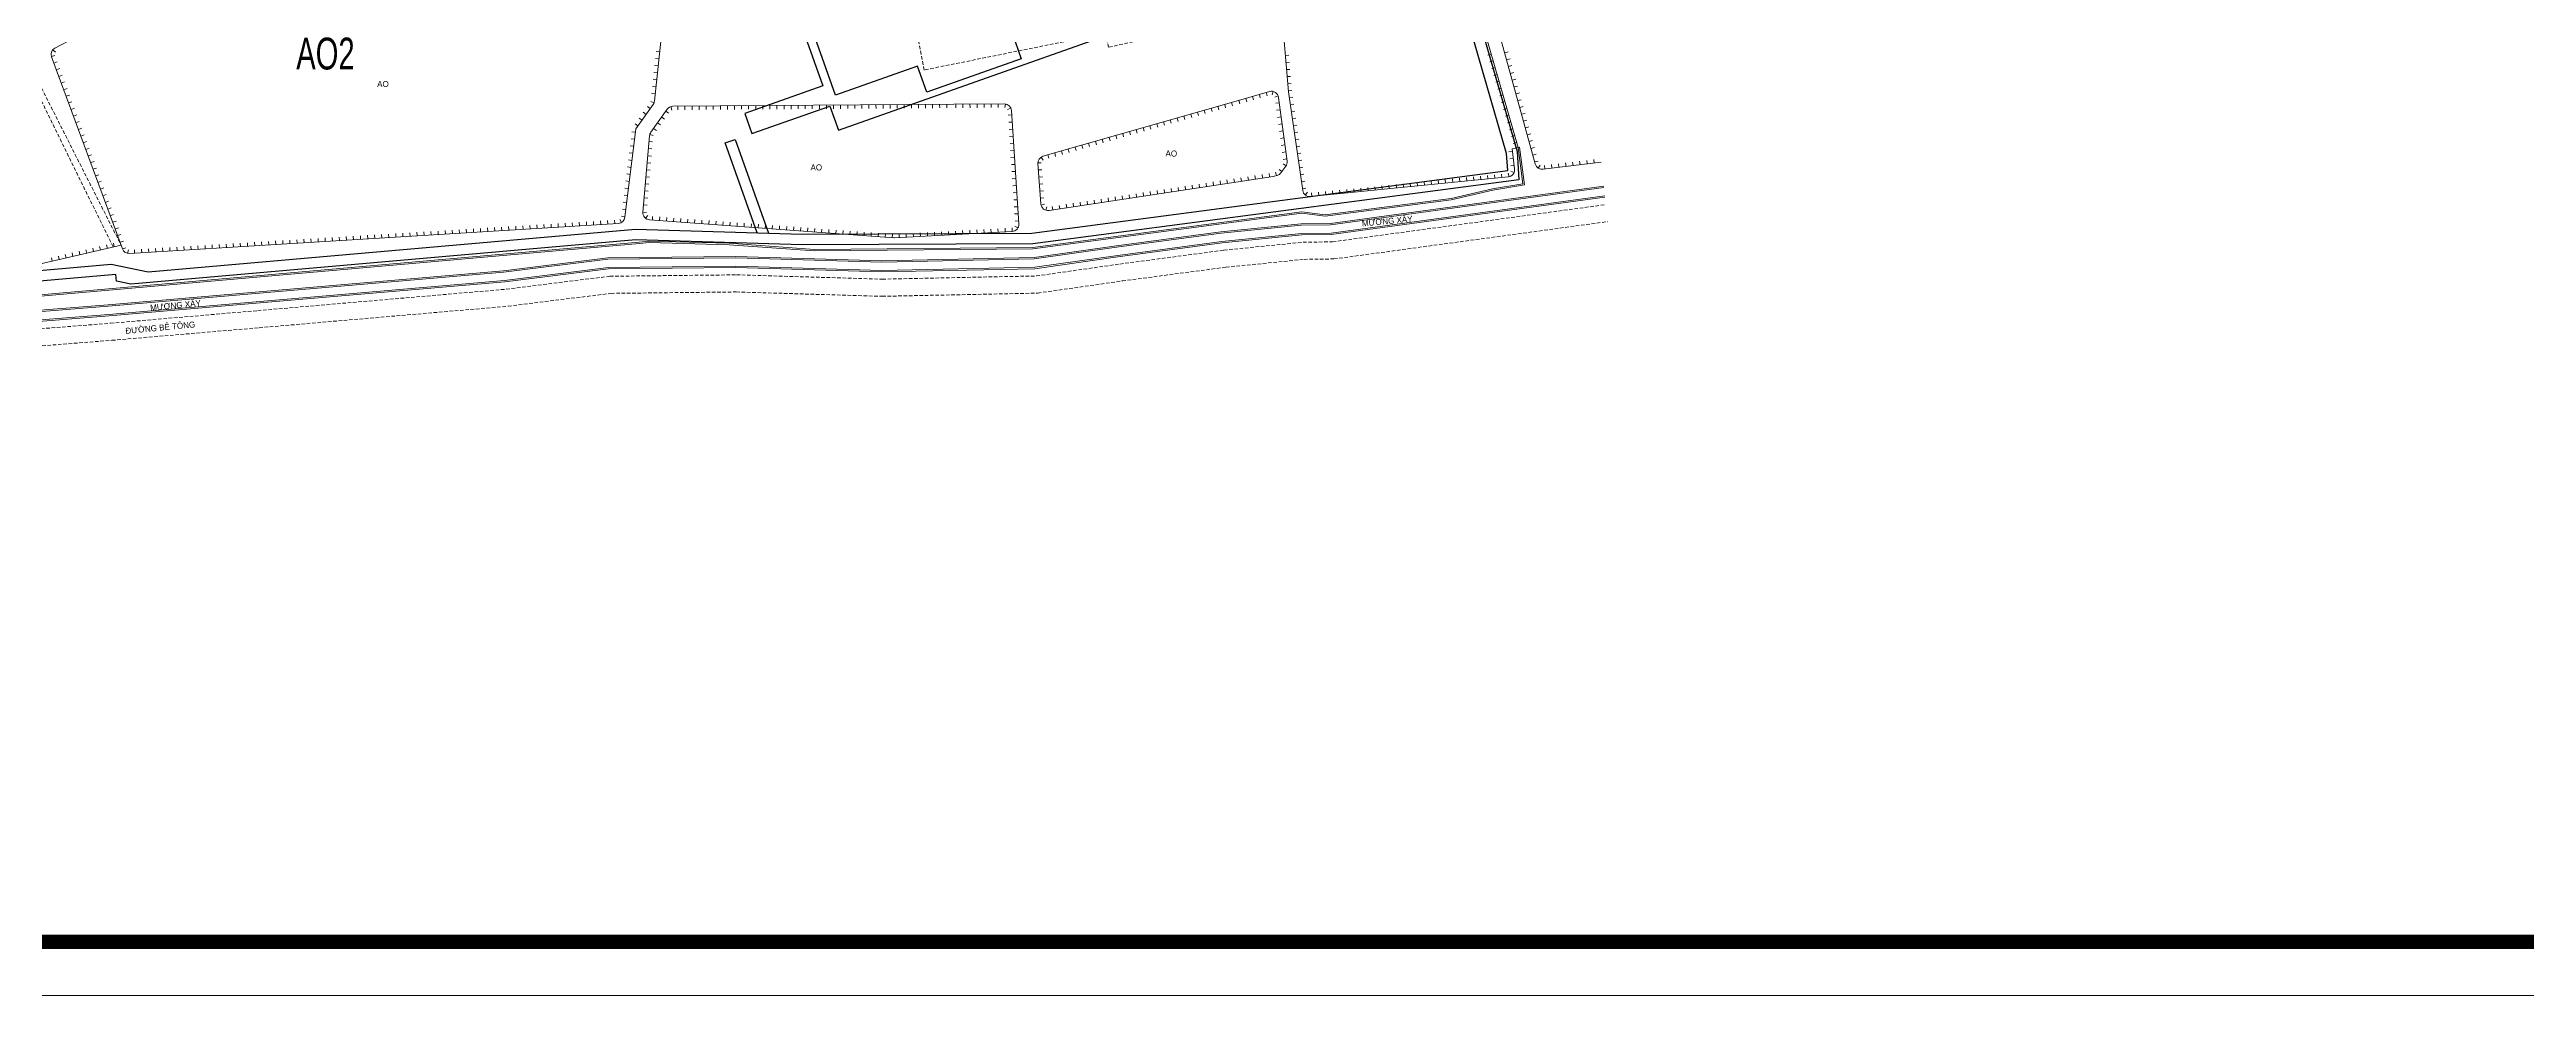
# Model space of a CAD drawing. Header units: inches. Extents: x 496359 to 501064, y 2374078 to 2377203.
# Drawn here: x 497065.8 to 497415.9, y 2376075 to 2376208.8 of the extents above; entities that cross this region are included whole.
import ezdxf
from ezdxf.enums import TextEntityAlignment as Align

# ---------------------------------------------------------------- set-up
doc = ezdxf.new("R2010")
doc.units = ezdxf.units.IN
doc.header["$MEASUREMENT"] = 0
doc.linetypes.add('DASHED', pattern=[0.75, 0.5, -0.25])
for name, color, linetype in [('chu', 6, 'Continuous'), ('coc', 1, 'Continuous'), ('MANH', 147, 'Continuous'), ('NOI', 2, 'Continuous'), ('tl', 8, 'Continuous')]:
    doc.layers.add(name, color=color, linetype=linetype)
for name, color, linetype, lineweight in [('EG Text2', 7, 'Continuous', 18), ('ISO', 252, 'Continuous', 20), ('khung ten QH', 7, 'Continuous', 20), ('Khungbo', 32, 'Continuous', 25), ('LC Net dam 1', 30, 'Continuous', 30), ('LC Net manh', 239, 'Continuous', 5)]:
    doc.layers.add(name, color=color, linetype=linetype, lineweight=lineweight)
doc.styles.add('EG Hai', font='')
doc.styles.add('style1', font='')
doc.styles.get('EG Hai').set_extended_font_data('.VnArial NarrowH')
doc.styles.get('style1').set_extended_font_data('.VnAvantH')

# ---------------------------------------------------------------- blocks, each defined once
blk = doc.blocks.new('1')
at = {"layer": 'tl', "color": 250, "lineweight": 0}
blk.add_line((0, -0.5), (0, 0), dxfattribs=at)
blk = doc.blocks.new('2')
at = {"layer": 'coc'}
blk.add_blockref('1', (0, 0.5), dxfattribs=at)
blk = doc.blocks.new('Nền HT mới')
at = {"layer": 'MANH', "lineweight": 0, "elevation": -28.38}
for points in [[(529.08, -27.47), (545.89, -85.83), (545.02, -86.02), (545.38, -88.89, -0.421472), (544.49, -90.01), (516.52, -92.8, -0.401018), (515.43, -91.95), (513.4, -77.99), (512.43, -66.38), (507.58, -58.75), (507.26, -54.16), (506.27, -50.67), (498.77, -21.32)], [(423.8, -79.28, -0.128337), (423.62, -79.75), (421.16, -83.22), (419.63, -95.71, -0.361321), (418.69, -96.59), (349.61, -100.84, -0.331111), (348.61, -100.19), (338.58, -73.01, -0.377332), (339.06, -71.78), (341.93, -70.28, -0.036541), (342.06, -70.23), (398.55, -50.58, -0.145256), (399.12, -50.55), (418.73, -55.39, 0.036508), (418.87, -55.42), (424.46, -55.96, -0.397154), (425.37, -56.99), (424.93, -68.58), (423.8, -79.28)], [(548.98, -52.39), (540.16, -54.71, 0.417207), (539.45, -55.94), (548.3, -88.18, 0.387298), (549.44, -88.9), (557.61, -87.94)], [(466.11, -79.74), (473.26, -79.69, -0.39759), (474.27, -80.63), (475.3, -96.66, -0.416994), (474.35, -97.73), (457.75, -98.63, -0.032216), (457.62, -98.63), (423.09, -96.07, -0.418049), (422.17, -94.98), (423.11, -84.19, -0.132738), (423.29, -83.7), (425.59, -80.45, -0.241708), (426.4, -80.02), (466.11, -79.74)], [(506.33, -79.2), (510.74, -77.93, -0.457697), (512.01, -78.76), (513.21, -87.79, -0.192924), (513.03, -88.51), (512.36, -89.42, -0.168335), (511.83, -89.79), (511.38, -89.92, -0.030738), (511.26, -89.94), (479.57, -94.76, -0.43631), (478.42, -93.84), (477.99, -88.13, -0.356064), (478.71, -87.09), (506.33, -79.2)]]:
    blk.add_lwpolyline(points, format="xyb", dxfattribs=at)
at = {"layer": 'MANH', "color": 4, "lineweight": 0, "elevation": -28.38}
for points in [[(211.59, -47), (229.86, -39.1), (237.74, -40.53), (248.61, -50.75), (254.12, -58.73), (258.21, -65.26), (271.56, -94.06), (279.5, -111.6), (309.66, -109.08), (421.64, -99.25), (423.02, -99.08), (434.37, -99.4), (446.43, -100.27), (477.29, -99.97), (515.31, -94.96), (518.6, -95.35), (536.39, -93.05), (542.27, -91.69), (546.56, -90.98), (545.89, -85.83)], [(211.77, -47.15), (229.88, -39.31), (237.64, -40.72), (248.45, -50.88), (253.96, -58.84), (258.04, -65.36), (271.38, -94.14), (279.38, -111.81), (309.67, -109.28), (421.66, -99.45), (423.03, -99.28), (434.36, -99.6), (446.43, -100.47), (477.3, -100.17), (515.32, -95.16), (518.6, -95.55), (536.43, -93.25), (542.31, -91.89), (546.78, -91.15), (546.08, -85.8)]]:
    blk.add_lwpolyline(points, dxfattribs=at)
at = {"layer": 'MANH', "linetype": 'DASHED', "lineweight": 0, "elevation": -28.38}
for points in [[(317.18, -38.57), (322.42, -47.55), (325.54, -54.23), (336.13, -75.42), (348.41, -99.67)], [(335.49, -75.88), (347.28, -99.93)]]:
    blk.add_lwpolyline(points, dxfattribs=at)
at = {"layer": 'MANH', "color": 2, "linetype": 'DASHED', "lineweight": 0, "elevation": -28.38}
blk.add_lwpolyline([(495.12, -70.09), (487.98, -71.67), (487.54, -69.71), (461.9, -74.89), (459.34, -61.25), (428.35, -66.58), (428.27, -63.07), (431.38, -62.41), (427.49, -44.66), (430.01, -43.91), (428.73, -39.7)], dxfattribs=at)
at = {"layer": 'MANH', "lineweight": 0, "elevation": -28.38}
for points in [[(545.89, -85.83), (546.08, -85.8)], [(348.41, -99.67), (329.49, -104.05), (312.39, -106.04)]]:
    blk.add_lwpolyline(points, dxfattribs=at)
at = {"layer": 'MANH', "color": 5, "lineweight": 0, "elevation": -28.38}
for points in [[(273.24, -113.16), (319.57, -110.24), (346.57, -108.1), (367.38, -106.32), (402.46, -103.29), (417.2, -101.45), (435.32, -101.25), (455.94, -101.86), (477.45, -101.41), (489.09, -99.74), (503.86, -97.78), (515.22, -96.64), (519.34, -96.58), (557.97, -91.31)], [(273.25, -113.36), (319.59, -110.44), (346.59, -108.3), (367.4, -106.52), (402.48, -103.49), (417.21, -101.65), (435.31, -101.45), (455.94, -102.06), (477.46, -101.61), (489.12, -99.94), (503.89, -97.98), (515.23, -96.84), (519.36, -96.78), (557.99, -91.51)], [(273.46, -114.53), (319.67, -111.61), (346.69, -109.48), (367.5, -107.69), (402.6, -104.67), (417.29, -102.83), (435.3, -102.63), (455.93, -103.24), (477.56, -102.79), (489.28, -101.11), (504.02, -99.15), (515.3, -98.02), (519.44, -97.96), (558.12, -92.69)], [(273.47, -114.73), (319.69, -111.81), (346.7, -109.68), (367.52, -107.89), (402.63, -104.86), (417.31, -103.03), (435.3, -102.83), (455.93, -103.44), (477.58, -102.99), (489.31, -101.31), (504.05, -99.35), (515.31, -98.22), (519.46, -98.16), (558.14, -92.89)]]:
    blk.add_lwpolyline(points, dxfattribs=at)
at = {"layer": 'MANH', "color": 3, "linetype": 'DASHED', "lineweight": 0, "elevation": -28.38}
for points in [[(273.65, -115.76), (319.88, -112.84), (346.91, -110.71), (367.73, -108.92), (402.86, -105.89), (417.49, -104.06), (435.39, -103.86), (456.02, -104.47), (477.78, -104.02), (489.59, -102.33), (504.29, -100.37), (515.48, -99.25), (519.65, -99.19), (558.25, -93.93)], [(273.8, -118.18), (320.05, -115.26), (347.11, -113.12), (367.93, -111.34), (403.11, -108.3), (417.66, -106.48), (435.36, -106.28), (456.01, -106.9), (477.98, -106.44), (489.92, -104.73), (504.57, -102.78), (515.62, -101.67), (519.84, -101.61), (558.51, -96.34)]]:
    blk.add_lwpolyline(points, dxfattribs=at)
at = {"layer": 'NOI', "lineweight": 0}
for name, p, rotation in [('1', (338.57, -72.98, -28.38), 108.0630673499569), ('1', (338.75, -72.04, -28.38), 50.76728785062172), ('1', (424.43, -73.31, -28.38), 263.9526701139015), ('1', (424.53, -72.31, -28.38), 263.9526701139015), ('1', (512.97, -72.84, -28.38), 94.7762896682117), ('1', (542.09, -72.64, -28.38), 286.070519030948), ('2', (543.99, -72.47, -28.38), 285.3426286022283), ('2', (544.25, -73.44, -28.38), 285.3426286022283), ('1', (338.92, -73.92, -28.38), 110.243631784024), ('1', (339.26, -74.85, -28.38), 110.243631784024), ('1', (339.61, -75.79, -28.38), 110.243631784024), ('1', (339.95, -76.73, -28.38), 110.243631784024), ('1', (424.11, -76.29, -28.38), 263.9526701139015), ('1', (424.22, -75.3, -28.38), 263.9526701139015), ('1', (424.32, -74.3, -28.38), 263.9526701139015), ('1', (513.05, -73.84, -28.38), 94.7762896682117), ('1', (513.13, -74.84, -28.38), 94.7762896682117), ('1', (513.22, -75.83, -28.38), 94.7762896682117), ('1', (513.3, -76.83, -28.38), 94.7762896682117), ('1', (542.36, -73.6, -28.38), 286.070519030948), ('1', (542.64, -74.56, -28.38), 286.070519030948), ('1', (542.92, -75.52, -28.38), 286.070519030948), ('1', (543.19, -76.48, -28.38), 286.070519030948), ('2', (544.52, -74.4, -28.38), 285.3426286022283), ('2', (544.78, -75.37, -28.38), 285.3426286022283), ('2', (545.05, -76.33, -28.38), 285.3426286022283), ('1', (340.3, -77.67, -28.38), 110.243631784024), ('1', (340.65, -78.61, -28.38), 110.243631784024), ('1', (340.99, -79.55, -28.38), 110.243631784024), ('1', (341.34, -80.48, -28.38), 110.243631784024), ('1', (423.2, -80.35, -28.38), 234.6998091413143), ('1', (423.74, -79.51, -28.38), 250.0537076871339), ('1', (423.9, -78.28, -28.38), 263.9526701139015), ('1', (424.01, -77.29, -28.38), 263.9526701139015), ('1', (426.12, -80.07, -28.38), 16.94251269374003), ('1', (427.11, -80.02, -28.38), 0.4008392647780132), ('1', (428.11, -80.01, -28.38), 0.4008392647780132), ('1', (429.11, -80, -28.38), 0.4008392647780132), ('1', (430.11, -80, -28.38), 0.4008392647780132), ('1', (431.11, -79.99, -28.38), 0.4008392647780132), ('1', (432.11, -79.98, -28.38), 0.4008392647780132), ('1', (433.11, -79.98, -28.38), 0.4008392647780132), ('1', (434.11, -79.97, -28.38), 0.4008392647780132), ('1', (435.11, -79.96, -28.38), 0.4008392647780132), ('1', (436.11, -79.95, -28.38), 0.4008392647780132), ('1', (437.11, -79.95, -28.38), 0.4008392647780132), ('1', (438.11, -79.94, -28.38), 0.4008392647780132), ('1', (439.11, -79.93, -28.38), 0.4008392647780132), ('1', (440.11, -79.93, -28.38), 0.4008392647780132), ('1', (441.11, -79.92, -28.38), 0.4008392647780132), ('1', (442.11, -79.91, -28.38), 0.4008392647780132), ('1', (443.11, -79.91, -28.38), 0.4008392647780132), ('1', (444.11, -79.9, -28.38), 0.4008392647780132), ('1', (445.11, -79.89, -28.38), 0.4008392647780132), ('1', (446.11, -79.88, -28.38), 0.4008392647780132), ('1', (447.11, -79.88, -28.38), 0.4008392647780132), ('1', (448.11, -79.87, -28.38), 0.4008392647780132), ('1', (449.11, -79.86, -28.38), 0.4008392647780132), ('1', (450.11, -79.86, -28.38), 0.4008392647780132), ('1', (451.11, -79.85, -28.38), 0.4008392647780132), ('1', (452.11, -79.84, -28.38), 0.4008392647780132), ('1', (453.11, -79.84, -28.38), 0.4008392647780132), ('1', (454.11, -79.83, -28.38), 0.4008392647780132), ('1', (455.11, -79.82, -28.38), 0.4008392647780132), ('1', (456.11, -79.81, -28.38), 0.4008392647780132), ('1', (457.11, -79.81, -28.38), 0.4008392647780132), ('1', (458.11, -79.8, -28.38), 0.4008392647780132), ('1', (459.11, -79.79, -28.38), 0.4008392647780132), ('1', (460.11, -79.79, -28.38), 0.4008392647780132), ('1', (461.11, -79.78, -28.38), 0.4008392647780132), ('1', (462.11, -79.77, -28.38), 0.4008392647780132), ('1', (463.11, -79.77, -28.38), 0.4008392647780132), ('1', (464.11, -79.76, -28.38), 0.4008392647780132), ('1', (465.11, -79.75, -28.38), 0.4008392647780132), ('1', (466.4, -79.74, -28.38), 0.4008392532087537), ('1', (467.4, -79.74, -28.38), 0.4008392532087537), ('1', (468.4, -79.73, -28.38), 0.4008392532087537), ('1', (469.4, -79.72, -28.38), 0.4008392532087537), ('1', (470.4, -79.71, -28.38), 0.4008392532087537), ('1', (471.4, -79.71, -28.38), 0.4008392532087537), ('1', (472.4, -79.7, -28.38), 0.4008392532087537), ('1', (473.4, -79.7, -28.38), 352.7157233597736), ('1', (474.17, -80.27, -28.38), 295.4199438500837), ('1', (502.48, -80.3, -28.38), 15.94873356840253), ('1', (503.44, -80.02, -28.38), 15.94873356840253), ('1', (504.4, -79.75, -28.38), 15.94873356840253), ('1', (505.37, -79.47, -28.38), 15.94873356840253), ('1', (506.41, -79.17, -28.38), 15.94873356600135), ('1', (507.37, -78.9, -28.38), 15.94873356600135), ('1', (508.34, -78.62, -28.38), 15.94873356600135), ('1', (509.3, -78.35, -28.38), 15.94873356600135), ('1', (510.26, -78.07, -28.38), 15.94873356600135), ('1', (511.23, -77.92, -28.38), 347.6503349509497), ('1', (511.96, -78.55, -28.38), 290.3545554506638), ('1', (512.11, -79.53, -28.38), 277.5751037605245), ('1', (512.24, -80.52, -28.38), 277.5751037605245), ('1', (513.38, -77.83, -28.38), 94.7762896682117), ('1', (513.52, -78.82, -28.38), 98.29363492364872), ('1', (513.66, -79.81, -28.38), 98.29363492364872), ('1', (543.47, -77.44, -28.38), 286.070519030948), ('1', (543.75, -78.4, -28.38), 286.070519030948), ('1', (544.02, -79.36, -28.38), 286.070519030948), ('1', (544.3, -80.32, -28.38), 286.070519030948), ('2', (545.31, -77.29, -28.38), 285.3426286022283), ('2', (545.58, -78.26, -28.38), 285.3426286022283), ('2', (545.84, -79.22, -28.38), 285.3426286022283), ('2', (546.11, -80.19, -28.38), 285.3426286022283), ('1', (341.68, -81.42, -28.38), 110.243631784024), ('1', (342.03, -82.36, -28.38), 110.243631784024), ('1', (342.38, -83.3, -28.38), 110.243631784024), ('1', (421.1, -83.7, -28.38), 262.988304939605), ('1', (421.46, -82.79, -28.38), 234.6998091413143), ('1', (422.04, -81.98, -28.38), 234.6998091413143), ('1', (422.62, -81.16, -28.38), 234.6998091413143), ('1', (423.14, -84.02, -28.38), 75.19043044750887), ('1', (423.66, -83.17, -28.38), 54.75374063725639), ('1', (424.24, -82.36, -28.38), 54.75374063725639), ('1', (424.82, -81.54, -28.38), 54.75374063725639), ('1', (425.39, -80.72, -28.38), 54.75374063725639), ('1', (474.31, -81.25, -28.38), 273.6717734195749), ('1', (474.37, -82.25, -28.38), 273.6717734195749), ('1', (474.44, -83.25, -28.38), 273.6717734195749), ('1', (489.98, -83.87, -28.38), 15.94873356840253), ('1', (490.94, -83.59, -28.38), 15.94873356840253), ('1', (491.9, -83.32, -28.38), 15.94873356840253), ('1', (492.87, -83.04, -28.38), 15.94873356840253), ('1', (493.83, -82.77, -28.38), 15.94873356840253), ('1', (494.79, -82.49, -28.38), 15.94873356840253), ('1', (495.75, -82.22, -28.38), 15.94873356840253), ('1', (496.71, -81.94, -28.38), 15.94873356840253), ('1', (497.67, -81.67, -28.38), 15.94873356840253), ('1', (498.63, -81.39, -28.38), 15.94873356840253), ('1', (499.6, -81.12, -28.38), 15.94873356840253), ('1', (500.56, -80.84, -28.38), 15.94873356840253), ('1', (501.52, -80.57, -28.38), 15.94873356840253), ('1', (512.38, -81.52, -28.38), 277.5751037605245), ('1', (512.51, -82.51, -28.38), 277.5751037605245), ('1', (512.64, -83.5, -28.38), 277.5751037605245), ('1', (513.81, -80.8, -28.38), 98.29363492364872), ('1', (513.95, -81.79, -28.38), 98.29363492364872), ('1', (514.1, -82.78, -28.38), 98.29363492364872), ('1', (514.24, -83.77, -28.38), 98.29363492364872), ('1', (544.58, -81.28, -28.38), 286.070519030948), ('1', (544.85, -82.24, -28.38), 286.070519030948), ('1', (545.13, -83.21, -28.38), 286.070519030948), ('2', (546.37, -81.15, -28.38), 285.3426286022283), ('2', (546.64, -82.12, -28.38), 285.3426286022283), ('2', (546.9, -83.08, -28.38), 285.3426286022283), ('2', (547.17, -84.05, -28.38), 285.3426286022283), ('1', (342.72, -84.24, -28.38), 110.243631784024), ('1', (343.07, -85.17, -28.38), 110.243631784024), ('1', (343.41, -86.11, -28.38), 110.243631784024), ('1', (343.76, -87.05, -28.38), 110.243631784024), ('1', (420.74, -86.67, -28.38), 262.988304939605), ('1', (420.86, -85.68, -28.38), 262.988304939605), ('1', (420.98, -84.69, -28.38), 262.988304939605), ('1', (422.87, -87.01, -28.38), 84.99833721975384), ('1', (422.95, -86.01, -28.38), 84.99833721975384), ('1', (423.04, -85.01, -28.38), 84.99833721975384), ('1', (474.5, -84.24, -28.38), 273.6717734195749), ('1', (474.56, -85.24, -28.38), 273.6717734195749), ('1', (474.63, -86.24, -28.38), 273.6717734195749), ('1', (474.69, -87.24, -28.38), 273.6717734195749), ('1', (478.46, -87.2, -28.38), 31.70648485159725), ('1', (479.4, -86.89, -28.38), 15.94873356840253), ('1', (480.37, -86.62, -28.38), 15.94873356840253), ('1', (481.33, -86.34, -28.38), 15.94873356840253), ('1', (482.29, -86.07, -28.38), 15.94873356840253), ('1', (483.25, -85.79, -28.38), 15.94873356840253), ('1', (484.21, -85.52, -28.38), 15.94873356840253), ('1', (485.17, -85.24, -28.38), 15.94873356840253), ('1', (486.14, -84.97, -28.38), 15.94873356840253), ('1', (487.1, -84.69, -28.38), 15.94873356840253), ('1', (488.06, -84.42, -28.38), 15.94873356840253), ('1', (489.02, -84.14, -28.38), 15.94873356840253), ('1', (512.77, -84.49, -28.38), 277.5751037605245), ('1', (512.9, -85.48, -28.38), 277.5751037605245), ('1', (513.04, -86.47, -28.38), 277.5751037605245), ('1', (513.17, -87.46, -28.38), 277.5751037605245), ('1', (514.38, -84.75, -28.38), 98.29363492364872), ('1', (514.53, -85.74, -28.38), 98.29363492364872), ('1', (514.67, -86.73, -28.38), 98.29363492364872), ('1', (545.07, -86.41, -28.38), 277.116594133286), ('1', (545.2, -87.4, -28.38), 277.116594133286), ('1', (545.41, -84.17, -28.38), 286.070519030948), ('1', (545.68, -85.13, -28.38), 286.070519030948), ('1', (545.62, -85.89, -28.38), 192.6836829759845), ('2', (547.43, -85.01, -28.38), 285.3426286022283), ('2', (547.69, -85.97, -28.38), 285.3426286022283), ('2', (547.96, -86.94, -28.38), 285.3426286022283), ('1', (344.11, -87.99, -28.38), 110.243631784024), ('1', (344.45, -88.93, -28.38), 110.243631784024), ('1', (344.8, -89.87, -28.38), 110.243631784024), ('1', (345.14, -90.8, -28.38), 110.243631784024), ('1', (420.25, -90.64, -28.38), 262.988304939605), ('1', (420.37, -89.65, -28.38), 262.988304939605), ('1', (420.49, -88.66, -28.38), 262.988304939605), ('1', (420.62, -87.67, -28.38), 262.988304939605), ('1', (422.52, -90.99, -28.38), 84.99833721975384), ('1', (422.6, -89.99, -28.38), 84.99833721975384), ('1', (422.69, -89, -28.38), 84.99833721975384), ('1', (422.78, -88, -28.38), 84.99833721975384), ('1', (474.76, -88.24, -28.38), 273.6717734195749), ('1', (474.82, -89.23, -28.38), 273.6717734195749), ('1', (474.88, -90.23, -28.38), 273.6717734195749), ('1', (477.98, -88.03, -28.38), 89.00226437343578), ('1', (478.05, -89.03, -28.38), 94.34466194218626), ('1', (478.13, -90.03, -28.38), 94.34466194218626), ('1', (478.21, -91.02, -28.38), 94.34466194218626), ('1', (501.84, -91.37, -28.38), 188.6330762423967), ('1', (502.83, -91.22, -28.38), 188.6330762423967), ('1', (503.82, -91.07, -28.38), 188.6330762423967), ('1', (504.8, -90.92, -28.38), 188.6330762423967), ('1', (505.79, -90.77, -28.38), 188.6330762423967), ('1', (506.78, -90.62, -28.38), 188.6330762423967), ('1', (507.77, -90.47, -28.38), 188.6330762423967), ('1', (508.76, -90.32, -28.38), 188.6330762423967), ('1', (509.75, -90.17, -28.38), 188.6330762423967), ('1', (510.74, -90.02, -28.38), 188.6330762423967), ('1', (511.72, -89.83, -28.38), 195.6753961282936), ('1', (512.49, -89.24, -28.38), 233.8967050574737), ('1', (513.08, -88.43, -28.38), 239.1425024381958), ('1', (514.82, -87.72, -28.38), 98.29363492364872), ('1', (514.96, -88.71, -28.38), 98.29363492364872), ('1', (515.11, -89.7, -28.38), 98.29363492364872), ('1', (515.25, -90.69, -28.38), 98.29363492364872), ('1', (529.66, -91.49, -28.38), 185.7003613570645), ('1', (530.66, -91.39, -28.38), 185.7003613570645), ('1', (531.65, -91.29, -28.38), 185.7003613570645), ('1', (532.65, -91.19, -28.38), 185.7003613570645), ('1', (533.64, -91.09, -28.38), 185.7003613570645), ('1', (534.64, -90.99, -28.38), 185.7003613570645), ('1', (535.63, -90.89, -28.38), 185.7003613570645), ('1', (536.63, -90.79, -28.38), 185.7003613570645), ('1', (537.62, -90.69, -28.38), 185.7003613570645), ('1', (538.62, -90.59, -28.38), 185.7003613570645), ('1', (539.61, -90.5, -28.38), 185.7003613570645), ('1', (540.61, -90.4, -28.38), 185.7003613570645), ('1', (541.6, -90.3, -28.38), 185.7003613570645), ('1', (542.6, -90.2, -28.38), 185.7003613570645), ('1', (543.59, -90.1, -28.38), 185.7003613570645), ('1', (544.59, -89.99, -28.38), 191.3186367534394), ('1', (545.32, -88.39, -28.38), 277.116594133286), ('1', (545.32, -89.38, -28.38), 248.6144162765209), ('2', (548.22, -87.9, -28.38), 285.3426286022283), ('2', (548.7, -88.75, -28.38), 325.8853989760252), ('2', (549.67, -88.88, -28.38), 6.76206788960933), ('2', (550.66, -88.76, -28.38), 6.76206788960933), ('2', (551.65, -88.64, -28.38), 6.76206788960933), ('2', (552.65, -88.52, -28.38), 6.76206788960933), ('2', (553.64, -88.41, -28.38), 6.76206788960933), ('2', (554.63, -88.29, -28.38), 6.76206788960933), ('2', (555.63, -88.17, -28.38), 6.76206788960933), ('2', (556.62, -88.05, -28.38), 6.76206788960933), ('1', (345.49, -91.74, -28.38), 110.243631784024), ('1', (345.84, -92.68, -28.38), 110.243631784024), ('1', (346.18, -93.62, -28.38), 110.243631784024), ('1', (346.53, -94.56, -28.38), 110.243631784024), ('1', (419.88, -93.62, -28.38), 262.988304939605), ('1', (420.01, -92.63, -28.38), 262.988304939605), ('1', (420.13, -91.64, -28.38), 262.988304939605), ('1', (422.26, -93.98, -28.38), 84.99833721975384), ('1', (422.34, -92.98, -28.38), 84.99833721975384), ('1', (422.43, -91.99, -28.38), 84.99833721975384), ('1', (474.95, -91.23, -28.38), 273.6717734195749), ('1', (475.01, -92.23, -28.38), 273.6717734195749), ('1', (475.08, -93.23, -28.38), 273.6717734195749), ('1', (475.14, -94.22, -28.38), 273.6717734195749), ('1', (478.28, -92.02, -28.38), 94.34466194218626), ('1', (478.36, -93.02, -28.38), 94.34466194218626), ('1', (478.45, -94.01, -28.38), 104.2651343524285), ('1', (479.1, -94.72, -28.38), 161.5609138646322), ('1', (480.09, -94.68, -28.38), 188.6330762423967), ('1', (481.08, -94.53, -28.38), 188.6330762423967), ('1', (482.07, -94.38, -28.38), 188.6330762423967), ('1', (483.05, -94.23, -28.38), 188.6330762423967), ('1', (484.04, -94.08, -28.38), 188.6330762423967), ('1', (485.03, -93.93, -28.38), 188.6330762423967), ('1', (486.02, -93.78, -28.38), 188.6330762423967), ('1', (487.01, -93.63, -28.38), 188.6330762423967), ('1', (488, -93.48, -28.38), 188.6330762423967), ('1', (488.99, -93.33, -28.38), 188.6330762423967), ('1', (489.97, -93.18, -28.38), 188.6330762423967), ('1', (490.96, -93.03, -28.38), 188.6330762423967), ('1', (491.95, -92.88, -28.38), 188.6330762423967), ('1', (492.94, -92.73, -28.38), 188.6330762423967), ('1', (493.93, -92.58, -28.38), 188.6330762423967), ('1', (494.92, -92.43, -28.38), 188.6330762423967), ('1', (495.91, -92.28, -28.38), 188.6330762423967), ('1', (496.9, -92.13, -28.38), 188.6330762423967), ('1', (497.88, -91.98, -28.38), 188.6330762423967), ('1', (498.87, -91.83, -28.38), 188.6330762423967), ('1', (499.86, -91.68, -28.38), 188.6330762423967), ('1', (500.85, -91.52, -28.38), 188.6330762423967), ('1', (515.39, -91.68, -28.38), 98.29363492364872), ('1', (515.78, -92.57, -28.38), 140.0781439928961), ('1', (516.72, -92.78, -28.38), 185.7003613570645), ('1', (517.72, -92.68, -28.38), 185.7003613570645), ('1', (518.71, -92.58, -28.38), 185.7003613570645), ('1', (519.71, -92.48, -28.38), 185.7003613570645), ('1', (520.7, -92.38, -28.38), 185.7003613570645), ('1', (521.7, -92.28, -28.38), 185.7003613570645), ('1', (522.7, -92.18, -28.38), 185.7003613570645), ('1', (523.69, -92.08, -28.38), 185.7003613570645), ('1', (524.69, -91.99, -28.38), 185.7003613570645), ('1', (525.68, -91.89, -28.38), 185.7003613570645), ('1', (526.68, -91.79, -28.38), 185.7003613570645), ('1', (527.67, -91.69, -28.38), 185.7003613570645), ('1', (528.67, -91.59, -28.38), 185.7003613570645), ('1', (346.87, -95.5, -28.38), 110.243631784024), ('1', (347.22, -96.43, -28.38), 110.243631784024), ('1', (347.57, -97.37, -28.38), 110.243631784024), ('1', (387.25, -98.53, -28.38), 183.5248239920729), ('1', (388.25, -98.46, -28.38), 183.5248239920729), ('1', (389.25, -98.4, -28.38), 183.5248239920729), ('1', (390.24, -98.34, -28.38), 183.5248239920729), ('1', (391.24, -98.28, -28.38), 183.5248239920729), ('1', (392.24, -98.22, -28.38), 183.5248239920729), ('1', (393.24, -98.16, -28.38), 183.5248239920729), ('1', (394.24, -98.1, -28.38), 183.5248239920729), ('1', (395.23, -98.03, -28.38), 183.5248239920729), ('1', (396.23, -97.97, -28.38), 183.5248239920729), ('1', (397.23, -97.91, -28.38), 183.5248239920729), ('1', (398.23, -97.85, -28.38), 183.5248239920729), ('1', (399.23, -97.79, -28.38), 183.5248239920729), ('1', (400.23, -97.73, -28.38), 183.5248239920729), ('1', (401.22, -97.67, -28.38), 183.5248239920729), ('1', (402.22, -97.6, -28.38), 183.5248239920729), ('1', (403.22, -97.54, -28.38), 183.5248239920729), ('1', (404.22, -97.48, -28.38), 183.5248239920729), ('1', (405.22, -97.42, -28.38), 183.5248239920729), ('1', (406.21, -97.36, -28.38), 183.5248239920729), ('1', (407.21, -97.3, -28.38), 183.5248239920729), ('1', (408.21, -97.23, -28.38), 183.5248239920729), ('1', (409.21, -97.17, -28.38), 183.5248239920729), ('1', (410.21, -97.11, -28.38), 183.5248239920729), ('1', (411.2, -97.05, -28.38), 183.5248239920729), ('1', (412.2, -96.99, -28.38), 183.5248239920729), ('1', (413.2, -96.93, -28.38), 183.5248239920729), ('1', (414.2, -96.87, -28.38), 183.5248239920729), ('1', (415.2, -96.8, -28.38), 183.5248239920729), ('1', (416.2, -96.74, -28.38), 183.5248239920729), ('1', (417.19, -96.68, -28.38), 183.5248239920729), ('1', (418.19, -96.62, -28.38), 183.5248239920729), ('1', (419.16, -96.44, -28.38), 211.9154195997377), ('1', (419.64, -95.61, -28.38), 262.988304939605), ('1', (419.76, -94.61, -28.38), 262.988304939605), ('1', (422.17, -94.98, -28.38), 84.99833721975384), ('1', (422.55, -95.86, -28.38), 141.9848617501046), ('1', (423.5, -96.1, -28.38), 175.7475365448779), ('1', (424.5, -96.17, -28.38), 175.7475365448779), ('1', (425.49, -96.24, -28.38), 175.7475365448779), ('1', (426.49, -96.32, -28.38), 175.7475365448779), ('1', (427.49, -96.39, -28.38), 175.7475365448779), ('1', (428.49, -96.47, -28.38), 175.7475365448779), ('1', (429.48, -96.54, -28.38), 175.7475365448779), ('1', (430.48, -96.62, -28.38), 175.7475365448779), ('1', (431.48, -96.69, -28.38), 175.7475365448779), ('1', (432.47, -96.76, -28.38), 175.7475365448779), ('1', (433.47, -96.84, -28.38), 175.7475365448779), ('1', (434.47, -96.91, -28.38), 175.7475365448779), ('1', (435.47, -96.99, -28.38), 175.7475365448779), ('1', (436.46, -97.06, -28.38), 175.7475365448779), ('1', (437.46, -97.13, -28.38), 175.7475365448779), ('1', (438.46, -97.21, -28.38), 175.7475365448779), ('1', (439.46, -97.28, -28.38), 175.7475365448779), ('1', (440.45, -97.36, -28.38), 175.7475365448779), ('1', (441.45, -97.43, -28.38), 175.7475365448779), ('1', (442.45, -97.51, -28.38), 175.7475365448779), ('1', (443.44, -97.58, -28.38), 175.7475365448779), ('1', (444.44, -97.65, -28.38), 175.7475365448779), ('1', (445.44, -97.73, -28.38), 175.7475365448779), ('1', (446.44, -97.8, -28.38), 175.7475365448779), ('1', (447.43, -97.88, -28.38), 175.7475365448779), ('1', (448.43, -97.95, -28.38), 175.7475365448779), ('1', (449.43, -98.02, -28.38), 175.7475365448779), ('1', (450.43, -98.1, -28.38), 175.7475365448779), ('1', (451.42, -98.17, -28.38), 175.7475365448779), ('1', (452.42, -98.25, -28.38), 175.7475365448779), ('1', (453.42, -98.32, -28.38), 175.7475365448779), ('1', (454.41, -98.39, -28.38), 175.7475365448779), ('1', (455.41, -98.47, -28.38), 175.7475365448779), ('1', (460.4, -98.49, -28.38), 183.1284437318249), ('1', (461.4, -98.44, -28.38), 183.1284437318249), ('1', (462.4, -98.38, -28.38), 183.1284437318249), ('1', (463.4, -98.33, -28.38), 183.1284437318249), ('1', (464.4, -98.27, -28.38), 183.1284437318249), ('1', (465.39, -98.22, -28.38), 183.1284437318249), ('1', (466.39, -98.16, -28.38), 183.1284437318249), ('1', (467.39, -98.11, -28.38), 183.1284437318249), ('1', (468.39, -98.05, -28.38), 183.1284437318249), ('1', (469.39, -98, -28.38), 183.1284437318249), ('1', (470.39, -97.94, -28.38), 183.1284437318249), ('1', (471.39, -97.89, -28.38), 183.1284437318249), ('1', (472.38, -97.83, -28.38), 183.1284437318249), ('1', (473.38, -97.78, -28.38), 183.1284437318249), ('1', (474.38, -97.73, -28.38), 184.6794521424418), ('1', (475.2, -95.22, -28.38), 273.6717734195749), ('1', (475.18, -97.2, -28.38), 241.9752316519369), ('1', (475.27, -96.22, -28.38), 273.6717734195749), ('1', (338.67, -101.92, -28.38), 193.0351354497349), ('1', (339.65, -101.7, -28.38), 193.0351354497349), ('1', (340.62, -101.47, -28.38), 193.0351354497349), ('1', (341.59, -101.25, -28.38), 193.0351354497349), ('1', (342.57, -101.02, -28.38), 193.0351354497349), ('1', (343.54, -100.8, -28.38), 193.0351354497349), ('1', (344.52, -100.57, -28.38), 193.0351354497349), ('1', (345.49, -100.34, -28.38), 193.0351354497349), ('1', (346.47, -100.12, -28.38), 193.0351354497349), ('1', (347.44, -99.89, -28.38), 193.0351354497349), ('1', (347.91, -98.31, -28.38), 110.243631784024), ('1', (348.26, -99.25, -28.38), 110.243631784024), ('1', (348.6, -100.19, -28.38), 110.243631784024), ('1', (349.32, -100.82, -28.38), 167.1638766377), ('1', (350.32, -100.8, -28.38), 183.5248239920729), ('1', (351.32, -100.74, -28.38), 183.5248239920729), ('1', (352.32, -100.68, -28.38), 183.5248239920729), ('1', (353.31, -100.62, -28.38), 183.5248239920729), ('1', (354.31, -100.55, -28.38), 183.5248239920729), ('1', (355.31, -100.49, -28.38), 183.5248239920729), ('1', (356.31, -100.43, -28.38), 183.5248239920729), ('1', (357.31, -100.37, -28.38), 183.5248239920729), ('1', (358.3, -100.31, -28.38), 183.5248239920729), ('1', (359.3, -100.25, -28.38), 183.5248239920729), ('1', (360.3, -100.19, -28.38), 183.5248239920729), ('1', (361.3, -100.12, -28.38), 183.5248239920729), ('1', (362.3, -100.06, -28.38), 183.5248239920729), ('1', (363.3, -100, -28.38), 183.5248239920729), ('1', (364.29, -99.94, -28.38), 183.5248239920729), ('1', (365.29, -99.88, -28.38), 183.5248239920729), ('1', (366.29, -99.82, -28.38), 183.5248239920729), ('1', (367.29, -99.76, -28.38), 183.5248239920729), ('1', (368.29, -99.69, -28.38), 183.5248239920729), ('1', (369.28, -99.63, -28.38), 183.5248239920729), ('1', (370.28, -99.57, -28.38), 183.5248239920729), ('1', (371.28, -99.51, -28.38), 183.5248239920729), ('1', (372.28, -99.45, -28.38), 183.5248239920729), ('1', (373.28, -99.39, -28.38), 183.5248239920729), ('1', (374.27, -99.33, -28.38), 183.5248239920729), ('1', (375.27, -99.26, -28.38), 183.5248239920729), ('1', (376.27, -99.2, -28.38), 183.5248239920729), ('1', (377.27, -99.14, -28.38), 183.5248239920729), ('1', (378.27, -99.08, -28.38), 183.5248239920729), ('1', (379.27, -99.02, -28.38), 183.5248239920729), ('1', (380.26, -98.96, -28.38), 183.5248239920729), ('1', (381.26, -98.89, -28.38), 183.5248239920729), ('1', (382.26, -98.83, -28.38), 183.5248239920729), ('1', (383.26, -98.77, -28.38), 183.5248239920729), ('1', (384.26, -98.71, -28.38), 183.5248239920729), ('1', (385.25, -98.65, -28.38), 183.5248239920729), ('1', (386.25, -98.59, -28.38), 183.5248239920729), ('1', (456.41, -98.54, -28.38), 175.7475365448779), ('1', (457.41, -98.62, -28.38), 175.7475365448779), ('1', (458.4, -98.6, -28.38), 183.1284437318249), ('1', (459.4, -98.54, -28.38), 183.1284437318249)]:
    blk.add_blockref(name, p, dxfattribs=dict(at, rotation=rotation))
at = {"layer": 'chu', "color": 6, "lineweight": 0, "style": 'style1'}
for s, rotation, p in [('AO', 359.2672, (384.6, -77.28, -28.38)), ('AO', 359.2672, (496.03, -87.11, -28.38)), ('AO', 359.2672, (445.85, -89.08, -28.38)), ('M¦¥NG X¢Y', 5.4422, (523.84, -97.03, -28.38)), ('M¦¥NG X¢Y', 5.4422, (352.56, -108.94, -28.38)), ('§¦êNG B£ T¤NG', 5.4422, (349.06, -112.22, -28.38))]:
    blk.add_text(s, height=0.85, rotation=rotation, dxfattribs=at).set_placement(p)

msp = doc.modelspace()

# ---------------------------------------------------------------- linework, layer by layer
at = {"layer": 'khung ten QH'}
msp.add_lwpolyline([(496359.34, 2377095.58), (496359.34, 2376074.98), (497802.25, 2376074.98), (497802.25, 2377095.58)], close=True, dxfattribs=at)
at = {"layer": 'Khungbo', "color": 0, "lineweight": 50, "const_width": 2.07}
msp.add_lwpolyline([(496366.92, 2377088), (496366.92, 2376082.57), (497794.67, 2376082.57), (497794.67, 2377088)], close=True, dxfattribs=at)
at = {"layer": 'LC Net dam 1'}
msp.add_lwpolyline([(497177.31, 2376197.39), (497216.24, 2376211.15), (497209.82, 2376229.31), (497214.94, 2376231.12), (497214.27, 2376233.01), (497209.15, 2376231.2), (497201.25, 2376253.54), (497196.44, 2376251.84, -0.414214), (497193.88, 2376253.06), (497192.17, 2376257.91), (497166.64, 2376248.88), (497168.35, 2376244.03, -0.414214), (497167.13, 2376241.48), (497162.32, 2376239.77), (497164.64, 2376233.21), (497153.63, 2376229.32), (497154.33, 2376227.34), (497165.34, 2376231.23), (497175.11, 2376203.62), (497164.1, 2376199.72), (497165.1, 2376196.9), (497176.11, 2376200.79)], format="xyb", close=True, dxfattribs=at)
at = {"layer": 'LC Net dam 1', "elevation": -268.38}
msp.add_lwpolyline([(497201.86, 2376211.14), (497203.16, 2376207.46), (497189.81, 2376202.74), (497188.51, 2376206.42), (497176.91, 2376202.32), (497165.14, 2376235.59), (497201.69, 2376248.51), (497213.45, 2376215.24)], close=True, dxfattribs=at)
at = {"layer": 'LC Net dam 1'}
msp.add_lwpolyline([(497165.83, 2376182.85), (497161.33, 2376195.56), (497162.74, 2376196.06), (497167.43, 2376182.8)], dxfattribs=at)

# ---------------------------------------------------------------- block references
at = {"layer": 'LC Net manh'}
msp.add_blockref('Nền HT mới', (496727.52, 2376280.77, 2.92), dxfattribs=at)

# ---------------------------------------------------------------- next in the draw order: wipeouts: each hides what was drawn before it
at = {"ltscale": 500}
msp.add_wipeout([(497101.9, 2376205.28), (497101.43, 2376205.83), (497101.18, 2376206.23), (497100.94, 2376206.72), (497100.77, 2376207.25), (497100.68, 2376207.74), (497100.65, 2376208.18), (497100.67, 2376208.71), (497100.73, 2376209.11), (497100.89, 2376209.69), (497101.01, 2376210), (497101.24, 2376210.43), (497101.5, 2376210.83), (497101.88, 2376211.27), (497102.29, 2376211.63), (497102.76, 2376211.94), (497103.21, 2376212.17), (497103.65, 2376212.33), (497104.04, 2376212.43), (497104.55, 2376212.5), (497104.98, 2376212.52), (497105.4, 2376212.49), (497105.93, 2376212.39), (497106.35, 2376212.26), (497106.73, 2376212.1), (497107.32, 2376211.75), (497107.58, 2376211.55), (497107.88, 2376211.28), (497108.13, 2376211.01), (497108.39, 2376210.66), (497108.64, 2376210.25), (497108.8, 2376209.91), (497108.93, 2376209.55), (497109.04, 2376209.1), (497109.1, 2376208.7), (497109.12, 2376208.12), (497109.06, 2376207.57), (497108.97, 2376207.13), (497108.85, 2376206.78), (497108.65, 2376206.34), (497108.43, 2376205.96), (497108.23, 2376205.67), (497107.89, 2376205.29), (497107.63, 2376205.05), (497107.22, 2376204.74), (497106.94, 2376204.57), (497106.69, 2376204.44), (497106.38, 2376204.32), (497106.04, 2376204.2), (497105.7, 2376204.12), (497105.36, 2376204.07), (497105, 2376204.04), (497104.72, 2376204.04), (497104.28, 2376204.08), (497103.92, 2376204.15), (497103.51, 2376204.27), (497103.12, 2376204.43), (497102.64, 2376204.68), (497102.42, 2376204.83), (497102.12, 2376205.07)], dxfattribs=at).translate(0, 0, -292.38).dxf.layer = 'ISO'

# ---------------------------------------------------------------- next in the draw order: linework, layer by layer
at = {"layer": 'LC Net dam 1'}
msp.add_lwpolyline([(497009.25, 2376172.68), (497074.5, 2376178.41), (497079.75, 2376177.32), (497148.66, 2376183.37), (497172.2, 2376182.65), (497204.68, 2376182.81), (497271.92, 2376191.66), (497271.77, 2376194.09), (497253.76, 2376256.41), (497265.45, 2376261.34), (497265.67, 2376260.7), (497263.54, 2376258.6), (497260.93, 2376253.91), (497256.03, 2376253.96), (497273.26, 2376194.35), (497273.5, 2376190.36), (497204.79, 2376181.31), (497172.18, 2376181.15), (497148.7, 2376181.86), (497077.32, 2376175.6), (497075.27, 2376176.02), (497075.19, 2376176.96), (497008.33, 2376171.09)], dxfattribs=at)

# ---------------------------------------------------------------- next in the draw order: texts
at = {"layer": 'EG Text2', "style": 'EG Hai', "width": 0.8}
msp.add_text('ao2', height=4.5, rotation=0, dxfattribs=at).set_placement((497104.81, 2376208.21, -292.38), align=Align.MIDDLE_CENTER)

doc.saveas('drawing.dxf')
